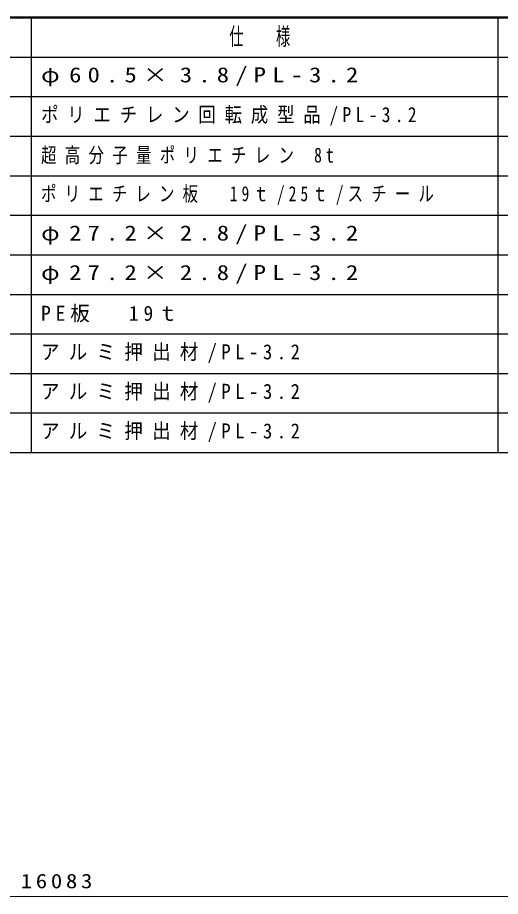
# Model space of a CAD drawing. Units: millimetres on the paper. Extents: x -385 to 0, y -594 to 267.
# Drawn here: x -190.8 to -129.7, y 155.9 to 267 of the extents above; entities that cross this region are included whole.
import ezdxf

# ---------------------------------------------------------------- set-up
doc = ezdxf.new("R2010")
doc.units = ezdxf.units.MM
for name, color, linetype, lineweight in [('1_60', 2, 'Continuous', 25), ('CLASS1', 7, 'Continuous', 13), ('LY_3', 7, 'Continuous', 13)]:
    doc.layers.add(name, color=color, linetype=linetype, lineweight=lineweight)
doc.styles.add('ＭＳ ゴシック', font='')
doc.styles.get('ＭＳ ゴシック').set_extended_font_data('MS Gothic')

msp = doc.modelspace()

# ---------------------------------------------------------------- linework, layer by layer
at = {"layer": '1_60', "color": 7, "lineweight": 13}
msp.add_line((-320.041, 155.86), (-51.989, 155.86), dxfattribs=at)
at = {"layer": 'CLASS1', "lineweight": 25}
for p, q in [((-246, 267), (-123, 267)), ((-189, 212), (-189, 267)), ((-130, 212), (-130, 267)), ((-246, 262), (-123, 262)), ((-246, 257), (-123, 257)), ((-246, 252), (-123, 252)), ((-246, 247), (-123, 247)), ((-246, 242), (-123, 242)), ((-246, 237), (-123, 237)), ((-246, 232), (-123, 232)), ((-246, 227), (-123, 227)), ((-246, 222), (-123, 222)), ((-246, 217), (-123, 217)), ((-246, 212), (-123, 212))]:
    msp.add_line(p, q, dxfattribs=at)
at = {"layer": 'LY_3', "lineweight": 50}
msp.add_line((0, 267), (-385, 267), dxfattribs=at)

# ---------------------------------------------------------------- texts
at = {"layer": '1_60', "color": 7, "insert": (-185.603, 156.86), "char_height": 1.833, "attachment_point": 8, "style": 'ＭＳ ゴシック'}
msp.add_mtext('\\T1.33;\\W1.15;16083', dxfattribs=at)
at = {"layer": 'CLASS1', "attachment_point": 4, "style": 'ＭＳ ゴシック'}
for s, insert, char_height in [('\\T1.64;\\W0.6;仕\u3000様', (-164, 264.5), 2.199), ('\\T1.5;\\W1.2;φ60.5×3.8/PL-3.2', (-187.8, 259.5), 1.906), ('\\T1.5;\\W0.85;ポリエチレン回転成型品/PL-3.2', (-187.8, 254.5), 1.906), ('\\T1.54;\\W0.75;超高分子量ポリエチレン\\~8t', (-187.8, 249.5), 1.906), ('\\T1.53;\\W0.75;ポリエチレン板\u300019ｔ/25ｔ/スチール', (-187.8, 244.5), 1.906), ('\\T1.5;\\W1.2;φ27.2×2.8/PL-3.2', (-187.8, 239.5), 1.906), ('\\T1.5;\\W1.2;φ27.2×2.8/PL-3.2', (-187.8, 234.5), 1.906), ('\\T1.5;\\W0.95;PE板\u300019ｔ', (-187.8, 229.5), 1.906), ('\\T1.5;\\W0.9;アルミ押出材/PL-3.2', (-187.8, 224.5), 1.906), ('\\T1.5;\\W0.9;アルミ押出材/PL-3.2', (-187.8, 219.5), 1.906), ('\\T1.5;\\W0.9;アルミ押出材/PL-3.2', (-187.8, 214.5), 1.906)]:
    msp.add_mtext(s, dxfattribs=dict(at, insert=insert, char_height=char_height))

doc.saveas('drawing.dxf')
